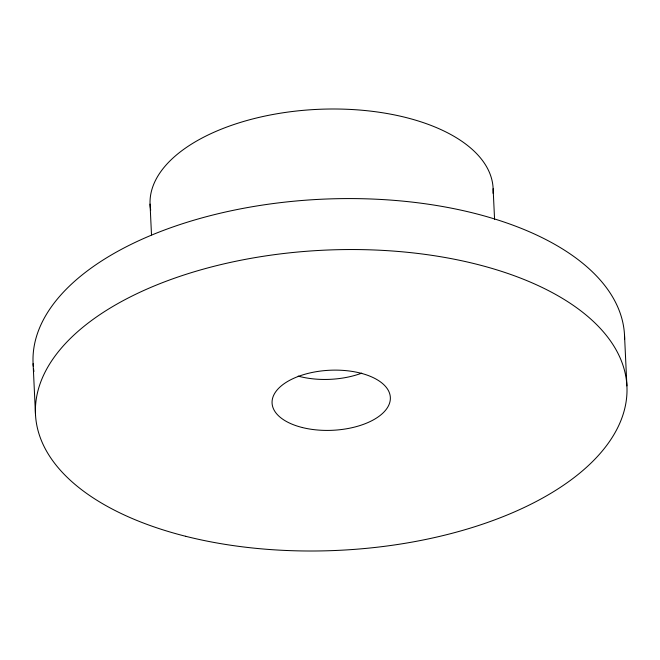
<?xml version="1.0" encoding="UTF-8"?>
<svg xmlns="http://www.w3.org/2000/svg" width="660" height="660" viewBox="0 0 660 660"><rect width="100%" height="100%" fill="white"/><g stroke="black" fill="none" stroke-linecap="round" stroke-linejoin="round"><path stroke-width="0.99" d="M624.5 334.933L626.901 385.894M493.127 188.752L494.579 219.532M150.051 204.105L151.503 234.886M33.099 363.685L35.5 414.645M33.281 366.3A296.051 150.257 -2.7 0 1 322.6 199.18A296.051 150.257 -2.7 0 1 624.607 339.306M33.916 371.514A296.051 150.257 -2.7 0 1 33.553 368.907M361.738 373.139A59.21 30.055 -2.7 0 1 298.18 376.117M150.703 210.16A171.707 87.153 -2.7 0 1 316.8 109.403A171.707 87.153 -2.7 0 1 493.061 193.314M302.371 427.54A59.21 30.055 -2.7 0 0 390.357 397.757A59.21 30.055 -2.7 0 0 300.877 375.507A59.21 30.055 -2.7 0 0 302.371 427.54M185.691 536.291A296.051 150.257 -2.7 0 0 627 388.517A296.051 150.257 -2.7 0 0 180.914 276.004A296.051 150.257 -2.7 0 0 185.691 536.291"/></g></svg>
